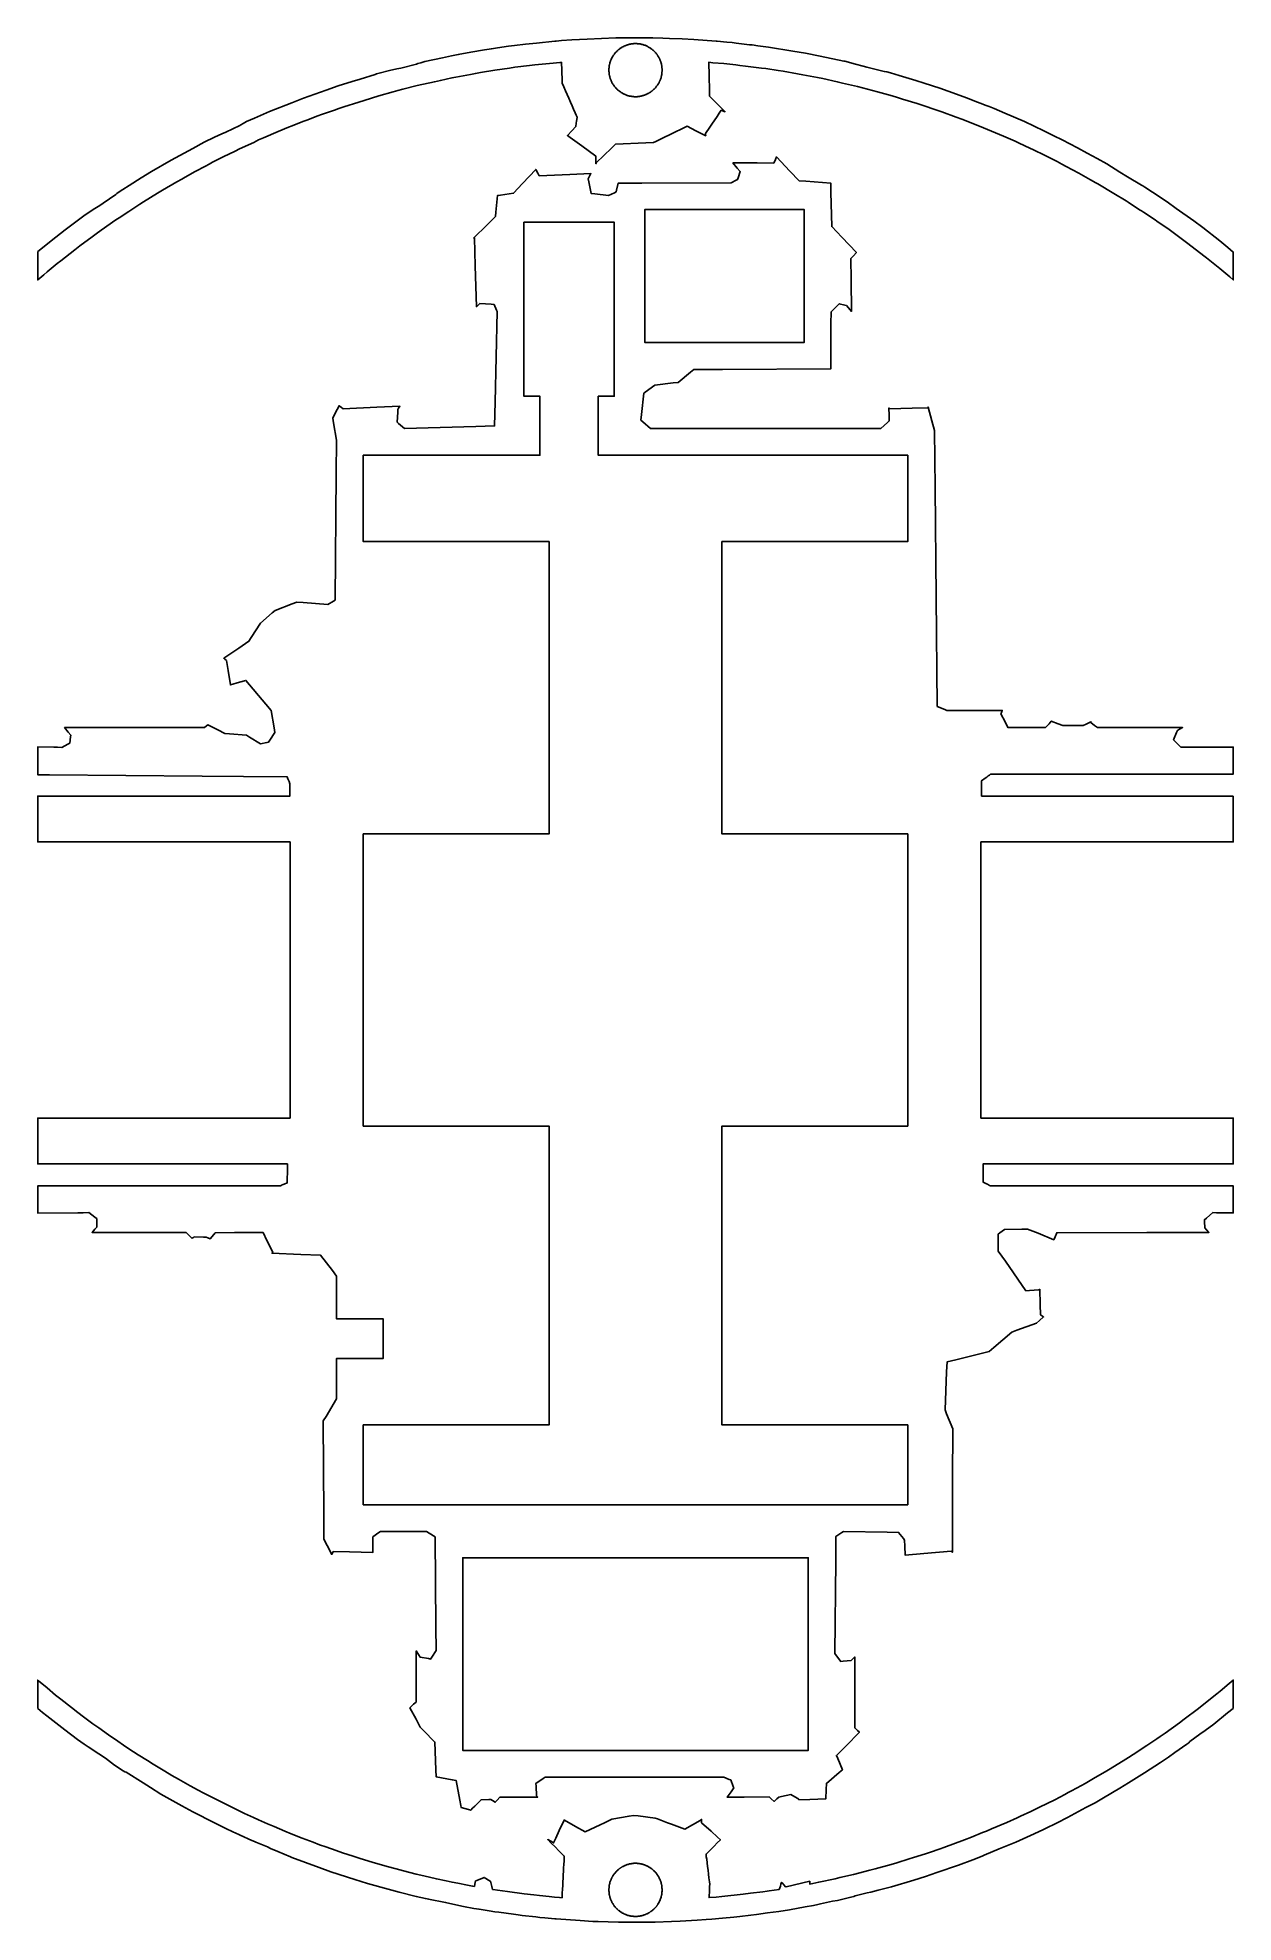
# Model space of a CAD drawing. Header units: millimetres. Extents: x -45 to 45, y -71 to 71.
import ezdxf

# ---------------------------------------------------------------- set-up
doc = ezdxf.new("R2010")
doc.units = ezdxf.units.MM
doc.layers.add('upper', color=7, linetype='Continuous')

msp = doc.modelspace()

# ---------------------------------------------------------------- linework, layer by layer
at = {"layer": 'upper'}
for points in [[(-39.04, 59.2), (-38.86, 59.34), (-38.6, 59.52), (-38.12, 59.82), (-37.21, 60.4), (-36.44, 60.86), (-34.96, 61.73), (-33.33, 62.61), (-32.47, 63.08), (-31.68, 63.45), (-31.13, 63.71), (-30.84, 63.83), (-29.79, 64.34), (-29.7, 64.39), (-29.53, 64.49), (-29.28, 64.62), (-28.68, 64.88), (-27.55, 65.38), (-25.87, 66.04), (-24.99, 66.39), (-23.28, 67), (-22.39, 67.32), (-21.33, 67.64), (-20.72, 67.82), (-19.59, 68.17), (-19.49, 68.21), (-19.3, 68.27), (-18.53, 68.46), (-17.96, 68.59), (-17.67, 68.65), (-16.48, 68.95), (-16.38, 69), (-16.17, 69.06), (-15.87, 69.14), (-14.53, 69.43), (-13.84, 69.58), (-13.34, 69.67), (-12.4, 69.85), (-11.37, 70.02), (-10.84, 70.11), (-10.4, 70.17), (-9.56, 70.3), (-9.12, 70.35), (-8.28, 70.46), (-7.46, 70.54), (-6.07, 70.68), (-5.96, 70.69), (-5.56, 70.72), (-4.79, 70.78), (-3.65, 70.83), (-1.49, 70.93), (-1.09, 70.93), (-0.32, 70.94), (0.48, 70.94), (0.89, 70.94), (1.3, 70.93), (2.07, 70.91), (2.57, 70.89), (3.52, 70.85), (4.39, 70.8), (6.06, 70.68), (6.15, 70.67), (6.88, 70.6), (7.28, 70.57), (7.57, 70.53), (8.57, 70.41), (8.77, 70.4), (9.2, 70.34), (10.01, 70.23), (11.84, 69.93), (12.79, 69.78), (13.9, 69.55), (15.67, 69.18), (15.75, 69.17), (16.55, 68.96), (17.13, 68.8), (17.42, 68.71), (18.62, 68.41), (18.72, 68.4), (18.92, 68.36), (19.19, 68.3), (19.84, 68.1), (21.09, 67.73), (21.72, 67.53), (22.92, 67.14), (23.53, 66.92), (24.71, 66.5), (25.12, 66.34), (25.42, 66.22), (26.27, 65.89), (26.33, 65.87), (26.63, 65.75), (27.01, 65.6), (27.79, 65.26), (29.28, 64.62), (30.74, 63.93), (31.5, 63.56), (32.11, 63.25), (33.28, 62.65), (34, 62.26), (34.38, 62.05), (34.76, 61.84), (35.47, 61.44), (36.46, 60.83), (37.03, 60.47), (38.09, 59.83), (38.19, 59.78), (38.35, 59.68), (38.92, 59.31), (40.01, 58.58), (40.7, 58.09), (42.03, 57.15), (42.7, 56.64), (43.99, 55.66), (44.6, 55.15), (45, 54.8), (45, 52.71), (44.74, 52.94), (43.98, 53.56), (43.86, 53.66), (43.74, 53.76), (42.97, 54.38), (42.78, 54.53), (41.58, 55.45), (41.38, 55.59), (40.16, 56.49), (39.25, 57.12), (39.11, 57.22), (38.24, 57.8), (38.1, 57.9), (37.95, 57.99), (37.08, 58.56), (36.93, 58.65), (36.01, 59.22), (34.81, 59.93), (34.65, 60.02), (34.26, 60.24), (33.37, 60.74), (32.42, 61.25), (32.08, 61.43), (31.74, 61.61), (30.78, 62.1), (29.97, 62.49), (29.69, 62.63), (28.87, 63), (28.58, 63.14), (27.71, 63.52), (27.41, 63.66), (26.2, 64.16), (25.78, 64.33), (24.57, 64.8), (24.15, 64.96), (23.07, 65.35), (22.69, 65.49), (21.59, 65.85), (21.21, 65.98), (20.1, 66.32), (19.71, 66.44), (19.32, 66.56), (18.21, 66.87), (17.09, 67.16), (16.7, 67.27), (15.58, 67.53), (15.19, 67.62), (14.09, 67.86), (13.7, 67.94), (12.59, 68.15), (12.2, 68.22), (11.11, 68.41), (10.73, 68.47), (9.81, 68.61), (9.49, 68.65), (8.29, 68.81), (7.86, 68.86), (7.55, 68.89), (6.66, 68.99), (5.83, 69.06), (5.52, 69.09), (5.53, 69.01), (5.53, 68.73), (5.54, 68.45), (5.54, 68.18), (5.55, 67.91), (5.55, 67.65), (5.56, 67.39), (5.56, 67.13), (5.57, 66.88), (5.57, 66.71), (5.57, 66.54), (5.92, 66.19), (6.2, 65.9), (6.48, 65.63), (6.74, 65.36), (6.55, 65.44), (6.46, 65.48), (6.3, 65.25), (6.15, 65.02), (5.75, 64.43), (5.59, 64.2), (5.27, 63.72), (5.28, 63.64), (5.29, 63.56), (4.54, 63.94), (3.9, 64.27), (2.57, 63.63), (2.18, 63.45), (1.52, 63.13), (1.36, 63.06), (0.77, 63.03), (-1.5, 62.92), (-1.8, 62.63), (-2.95, 61.52), (-2.96, 61.49), (-2.98, 61.45), (-2.98, 61.79), (-2.99, 62.03), (-4.05, 62.79), (-4.93, 63.42), (-5.13, 63.57), (-4.79, 63.93), (-4.5, 64.25), (-4.46, 64.5), (-4.43, 64.66), (-4.42, 64.78), (-4.39, 64.95), (-4.46, 65.11), (-4.54, 65.28), (-4.66, 65.55), (-4.78, 65.82), (-4.9, 66.1), (-5.02, 66.38), (-5.15, 66.66), (-5.27, 66.95), (-5.4, 67.24), (-5.52, 67.52), (-5.53, 67.75), (-5.53, 67.98), (-5.54, 68.2), (-5.55, 68.44), (-5.55, 68.67), (-5.56, 68.91), (-5.56, 69.08), (-5.67, 69.07), (-5.7, 69.07), (-6.19, 69.03), (-7.58, 68.89), (-7.97, 68.84), (-9.09, 68.71), (-9.48, 68.65), (-10.59, 68.49), (-11.67, 68.31), (-12.05, 68.25), (-12.43, 68.18), (-13.52, 67.98), (-13.82, 67.91), (-14.69, 67.73), (-15.14, 67.63), (-16.43, 67.33), (-17.51, 67.06), (-17.88, 66.96), (-18.25, 66.86), (-19.31, 66.56), (-20.43, 66.22), (-20.82, 66.1), (-21.95, 65.74), (-22.34, 65.61), (-22.67, 65.49), (-23.63, 65.16), (-23.92, 65.05), (-24.75, 64.74), (-25.03, 64.63), (-25.84, 64.31), (-26.11, 64.2), (-26.91, 63.87), (-27.99, 63.4), (-28.37, 63.24), (-28.74, 63.06), (-29.81, 62.57), (-30.13, 62.41), (-31.04, 61.97), (-31.83, 61.56), (-32.1, 61.42), (-32.37, 61.28), (-33.14, 60.87), (-33.9, 60.45), (-34.16, 60.3), (-34.53, 60.09), (-35.6, 59.46), (-35.97, 59.24), (-37.03, 58.59), (-37.32, 58.4), (-38.15, 57.86), (-38.86, 57.38), (-39.11, 57.22), (-40.21, 56.44), (-40.6, 56.17), (-40.91, 55.94), (-41.82, 55.26), (-42.2, 54.98), (-43.26, 54.15), (-43.53, 53.93), (-44.29, 53.31), (-44.54, 53.1), (-45, 52.71), (-45, 54.83), (-44.98, 54.85), (-43.64, 55.93), (-42.92, 56.48), (-41.52, 57.52), (-40.82, 58), (-40.33, 58.32), (-40.08, 58.48), (-39.12, 59.13), (-39.04, 59.2)], [(1.15, 66.87), (1.19, 66.89), (1.22, 66.92), (1.26, 66.95), (1.29, 66.97), (1.33, 67.01), (1.36, 67.03), (1.4, 67.07), (1.43, 67.1), (1.47, 67.14), (1.5, 67.17), (1.53, 67.22), (1.56, 67.25), (1.59, 67.29), (1.63, 67.34), (1.65, 67.37), (1.68, 67.42), (1.7, 67.45), (1.73, 67.5), (1.75, 67.53), (1.78, 67.58), (1.79, 67.61), (1.82, 67.67), (1.83, 67.7), (1.85, 67.75), (1.87, 67.79), (1.89, 67.84), (1.9, 67.87), (1.92, 67.93), (1.93, 67.96), (1.94, 68.01), (1.95, 68.05), (1.96, 68.1), (1.97, 68.16), (1.98, 68.2), (1.99, 68.26), (1.99, 68.3), (1.99, 68.37), (2, 68.4), (2, 68.47), (2, 68.5), (2, 68.54), (2, 68.58), (2, 68.62), (1.99, 68.65), (1.99, 68.71), (1.99, 68.74), (1.98, 68.79), (1.97, 68.85), (1.96, 68.88), (1.95, 68.93), (1.95, 68.96), (1.93, 69.02), (1.92, 69.05), (1.91, 69.1), (1.9, 69.13), (1.88, 69.18), (1.86, 69.23), (1.85, 69.26), (1.83, 69.31), (1.82, 69.34), (1.79, 69.39), (1.78, 69.41), (1.75, 69.46), (1.72, 69.51), (1.71, 69.53), (1.68, 69.58), (1.67, 69.6), (1.63, 69.65), (1.62, 69.67), (1.58, 69.72), (1.57, 69.74), (1.53, 69.79), (1.49, 69.83), (1.48, 69.85), (1.43, 69.9), (1.42, 69.91), (1.37, 69.96), (1.36, 69.97), (1.31, 70.01), (1.29, 70.03), (1.24, 70.07), (1.19, 70.1), (1.18, 70.12), (1.14, 70.14), (1.13, 70.15), (1.09, 70.18), (1.05, 70.2), (1.03, 70.21), (0.99, 70.24), (0.95, 70.26), (0.93, 70.27), (0.89, 70.29), (0.88, 70.3), (0.83, 70.32), (0.78, 70.34), (0.77, 70.35), (0.72, 70.37), (0.67, 70.38), (0.66, 70.39), (0.61, 70.41), (0.59, 70.41), (0.54, 70.43), (0.49, 70.44), (0.47, 70.44), (0.42, 70.46), (0.41, 70.46), (0.35, 70.47), (0.29, 70.48), (0.28, 70.48), (0.22, 70.49), (0.21, 70.49), (0.15, 70.49), (0.09, 70.5), (0.08, 70.5), (0.02, 70.5), (0.01, 70.5), (-0.02, 70.5), (-0.06, 70.5), (-0.12, 70.5), (-0.13, 70.5), (-0.18, 70.49), (-0.19, 70.49), (-0.25, 70.48), (-0.31, 70.48), (-0.32, 70.47), (-0.37, 70.46), (-0.38, 70.46), (-0.44, 70.45), (-0.51, 70.43), (-0.52, 70.43), (-0.58, 70.41), (-0.6, 70.41), (-0.66, 70.39), (-0.67, 70.38), (-0.73, 70.36), (-0.79, 70.34), (-0.81, 70.33), (-0.87, 70.3), (-0.89, 70.29), (-0.95, 70.26), (-0.96, 70.25), (-1.03, 70.22), (-1.04, 70.21), (-1.1, 70.17), (-1.11, 70.16), (-1.17, 70.12), (-1.19, 70.11), (-1.25, 70.06), (-1.27, 70.05), (-1.33, 69.99), (-1.34, 69.98), (-1.4, 69.93), (-1.41, 69.91), (-1.47, 69.86), (-1.48, 69.84), (-1.53, 69.79), (-1.58, 69.73), (-1.59, 69.71), (-1.63, 69.65), (-1.65, 69.63), (-1.69, 69.58), (-1.7, 69.55), (-1.73, 69.5), (-1.75, 69.47), (-1.78, 69.41), (-1.79, 69.39), (-1.82, 69.33), (-1.83, 69.3), (-1.86, 69.24), (-1.87, 69.21), (-1.89, 69.15), (-1.9, 69.12), (-1.92, 69.06), (-1.93, 69.03), (-1.94, 68.97), (-1.95, 68.94), (-1.96, 68.9), (-1.97, 68.86), (-1.97, 68.83), (-1.98, 68.78), (-1.98, 68.75), (-1.99, 68.71), (-1.99, 68.66), (-2, 68.63), (-2, 68.59), (-2, 68.55), (-2, 68.51), (-2, 68.47), (-2, 68.43), (-2, 68.39), (-1.99, 68.35), (-1.99, 68.31), (-1.99, 68.27), (-1.98, 68.23), (-1.98, 68.19), (-1.97, 68.15), (-1.96, 68.11), (-1.95, 68.07), (-1.94, 68.03), (-1.93, 67.99), (-1.92, 67.95), (-1.91, 67.91), (-1.9, 67.87), (-1.89, 67.83), (-1.87, 67.79), (-1.86, 67.76), (-1.84, 67.71), (-1.82, 67.68), (-1.81, 67.64), (-1.78, 67.6), (-1.77, 67.56), (-1.75, 67.52), (-1.73, 67.49), (-1.7, 67.45), (-1.68, 67.41), (-1.66, 67.38), (-1.63, 67.34), (-1.61, 67.31), (-1.58, 67.27), (-1.56, 67.24), (-1.53, 67.21), (-1.5, 67.18), (-1.47, 67.14), (-1.44, 67.11), (-1.41, 67.08), (-1.38, 67.05), (-1.35, 67.02), (-1.31, 66.99), (-1.28, 66.97), (-1.25, 66.94), (-1.21, 66.91), (-1.18, 66.88), (-1.14, 66.86), (-1.1, 66.83), (-1.07, 66.81), (-1.03, 66.79), (-0.99, 66.76), (-0.95, 66.74), (-0.91, 66.72), (-0.87, 66.7), (-0.83, 66.68), (-0.79, 66.66), (-0.75, 66.65), (-0.71, 66.63), (-0.67, 66.62), (-0.63, 66.6), (-0.59, 66.59), (-0.54, 66.57), (-0.5, 66.56), (-0.46, 66.55), (-0.41, 66.54), (-0.37, 66.53), (-0.32, 66.53), (-0.28, 66.52), (-0.23, 66.51), (-0.19, 66.51), (-0.15, 66.51), (-0.1, 66.5), (-0.06, 66.5), (-0.01, 66.5), (0.03, 66.5), (0.08, 66.5), (0.12, 66.5), (0.17, 66.51), (0.21, 66.51), (0.25, 66.52), (0.3, 66.52), (0.34, 66.53), (0.39, 66.54), (0.43, 66.55), (0.48, 66.56), (0.51, 66.57), (0.56, 66.58), (0.6, 66.59), (0.64, 66.61), (0.68, 66.62), (0.73, 66.64), (0.77, 66.66), (0.81, 66.67), (0.85, 66.69), (0.89, 66.71), (0.93, 66.73), (0.97, 66.75), (1.01, 66.77), (1.04, 66.79), (1.08, 66.82), (1.12, 66.84), (1.15, 66.87)], [(45, 13.85), (45, 10.39), (31.71, 10.39), (26, 10.39), (26, 9.73), (26, 9.72), (26, 9.71), (26, 9.7), (26, 8.98), (26, 8.96), (26, 8.94), (26, 8.92), (26, 8.9), (26, 8.29), (26, 8.27), (26, 8.24), (26, 8.22), (26, 7.7), (26, 7.67), (26, 7.64), (26, 7.61), (26, 7.15), (26, 7.12), (26, 7.09), (26, 6.67), (26, 6.64), (26, 6.61), (26, 6.57), (26, 6.54), (26, 6.51), (26, 6.48), (26, 6.46), (26, 6.43), (26, 6.41), (26, 6.38), (26, 6.36), (26, 6.34), (26, 6.32), (26, 6.31), (26, 2.94), (26, -6.07), (26, -6.09), (26, -6.11), (26, -6.13), (26, -6.15), (26, -6.17), (26, -6.19), (26, -6.21), (26, -6.24), (26, -6.26), (26, -6.29), (26, -6.32), (26, -6.35), (26, -6.38), (26, -6.41), (26, -6.89), (26, -6.92), (26, -6.94), (26, -6.97), (26, -7.5), (26, -7.52), (26, -7.55), (26, -8.13), (26, -8.15), (26, -8.17), (26, -8.19), (26, -8.86), (26, -8.87), (26, -8.89), (26, -9.66), (26, -9.67), (26, -9.67), (26, -9.68), (26, -10.39), (31.07, -10.39), (45, -10.39), (45, -13.85), (35.5, -13.85), (26.16, -13.85), (26.16, -13.89), (26.16, -14.6), (26.16, -14.97), (26.16, -15.22), (26.41, -15.34), (26.5, -15.38), (26.58, -15.42), (26.66, -15.46), (26.73, -15.49), (29.73, -15.49), (32.73, -15.49), (44.41, -15.5), (45, -15.5), (45, -17.54), (44.02, -17.52), (43.74, -17.52), (43.46, -17.51), (42.98, -17.92), (42.82, -18.05), (42.83, -18.18), (42.85, -18.66), (42.98, -18.8), (43.16, -19), (38.5, -19.01), (31.71, -19.03), (31.58, -19.34), (31.49, -19.55), (30.32, -19.07), (29.52, -18.75), (29.07, -18.75), (27.77, -18.78), (27.43, -19.04), (27.31, -19.13), (27.29, -20.07), (27.29, -20.41), (27.84, -21.18), (29.39, -23.39), (29.65, -23.37), (30.37, -23.32), (30.4, -23.3), (30.43, -23.28), (30.46, -24.42), (30.49, -25.21), (30.63, -25.3), (30.72, -25.36), (30.41, -25.64), (30.19, -25.84), (28.71, -26.37), (28.32, -26.51), (26.98, -27.67), (26.62, -27.98), (24.11, -28.59), (23.45, -28.75), (23.42, -29.51), (23.3, -32.37), (23.42, -32.67), (23.89, -33.8), (23.87, -37.57), (23.85, -43.08), (23.79, -43.03), (23.75, -43), (21.7, -43.17), (20.29, -43.29), (20.27, -42.63), (20.26, -42.17), (20.17, -42.05), (19.81, -41.59), (18.94, -41.57), (15.65, -41.51), (15.54, -41.59), (15.09, -41.89), (15.07, -43.73), (15.01, -50.71), (15.36, -51.18), (15.45, -51.3), (15.62, -51.29), (16.23, -51.23), (16.34, -51.12), (16.5, -50.96), (16.5, -53.13), (16.5, -56.31), (16.72, -56.5), (16.86, -56.63), (15.83, -57.67), (15.12, -58.38), (15.22, -58.6), (15.58, -59.46), (15.33, -59.67), (14.37, -60.48), (14.35, -60.95), (14.32, -61.65), (13.12, -61.69), (12.3, -61.71), (12.3, -61.69), (12.29, -61.67), (12.17, -61.6), (11.69, -61.33), (10.98, -61.48), (10.8, -61.52), (10.65, -61.65), (10.43, -61.84), (10.2, -61.64), (10.05, -61.5), (8.18, -61.51), (6.9, -61.52), (7.2, -61.11), (7.4, -60.83), (7.35, -60.71), (7.17, -60.22), (7.06, -60.18), (6.65, -60.01), (3.85, -60.01), (-6.8, -60.01), (-6.94, -60.11), (-7.49, -60.49), (-7.48, -60.68), (-7.44, -61.43), (-7.41, -61.46), (-7.36, -61.51), (-9.06, -61.52), (-10.22, -61.53), (-10.42, -61.75), (-10.56, -61.9), (-10.76, -61.77), (-10.9, -61.69), (-11.05, -61.69), (-11.63, -61.72), (-12.1, -62.19), (-12.26, -62.35), (-12.4, -62.5), (-12.58, -62.45), (-13.13, -62.29), (-13.15, -62.16), (-13.23, -61.74), (-13.49, -60.27), (-13.8, -60.21), (-15, -60), (-15.02, -59.45), (-15.1, -57.37), (-15.97, -56.49), (-16.2, -56.25), (-16.52, -55.66), (-16.98, -54.79), (-16.7, -54.53), (-16.5, -54.36), (-16.5, -52.08), (-16.5, -50.51), (-16.33, -50.79), (-16.21, -50.97), (-15.59, -51.09), (-15.43, -51.12), (-15.34, -50.99), (-15.01, -50.47), (-15.02, -48.69), (-15.07, -41.93), (-15.21, -41.84), (-15.73, -41.51), (-16.46, -41.51), (-19.2, -41.52), (-19.32, -41.6), (-19.76, -41.93), (-19.77, -42.4), (-19.77, -43.1), (-21.54, -43.05), (-22.75, -43.03), (-22.82, -43.15), (-22.87, -43.24), (-23.21, -42.57), (-23.45, -42.1), (-23.46, -40.25), (-23.5, -33.2), (-23.29, -32.85), (-22.51, -31.52), (-22.51, -29.39), (-22.51, -28.5), (-20.85, -28.5), (-20.24, -28.5), (-19, -28.5), (-19, -26.02), (-19, -25.5), (-20.24, -25.5), (-20.85, -25.5), (-22.51, -25.5), (-22.51, -24.55), (-22.51, -22.29), (-22.82, -21.88), (-23.71, -20.72), (-25.2, -20.66), (-27.37, -20.57), (-27.32, -20.52), (-27.29, -20.48), (-27.74, -19.6), (-28.04, -19), (-30.18, -19.02), (-31.64, -19.03), (-31.87, -19.3), (-32.02, -19.49), (-32.2, -19.41), (-32.32, -19.37), (-32.51, -19.36), (-33.21, -19.34), (-33.28, -19.38), (-33.39, -19.44), (-33.65, -19.18), (-33.83, -19), (-38.03, -19), (-40.9, -19), (-40.7, -18.77), (-40.56, -18.6), (-40.55, -18.47), (-40.55, -17.96), (-40.67, -17.87), (-40.7, -17.85), (-41.15, -17.51), (-41.57, -17.52), (-41.99, -17.52), (-45, -17.55), (-45, -15.5), (-44.41, -15.5), (-32.73, -15.49), (-26.73, -15.49), (-26.67, -15.46), (-26.6, -15.43), (-26.52, -15.4), (-26.45, -15.37), (-26.21, -15.28), (-26.21, -14.96), (-26.2, -14.46), (-26.2, -13.84), (-45, -13.84), (-45, -10.39), (-31.07, -10.39), (-26, -10.39), (-26, -9.71), (-26, -9.7), (-26, -9.69), (-26, -9.68), (-26, -9.66), (-26, -8.94), (-26, -8.92), (-26, -8.91), (-26, -8.89), (-26, -8.29), (-26, -8.26), (-26, -8.24), (-26, -8.21), (-26, -7.69), (-26, -7.66), (-26, -7.64), (-26, -7.61), (-26, -7.15), (-26, -7.12), (-26, -7.09), (-26, -6.67), (-26, -6.64), (-26, -6.61), (-26, -6.57), (-26, -6.54), (-26, -6.51), (-26, -6.48), (-26, -6.46), (-26, -6.43), (-26, -6.41), (-26, -6.38), (-26, -6.36), (-26, -6.34), (-26, -6.32), (-26, -6.31), (-26, -2.94), (-26, 6.07), (-26, 6.09), (-26, 6.11), (-26, 6.13), (-26, 6.15), (-26, 6.17), (-26, 6.19), (-26, 6.21), (-26, 6.24), (-26, 6.26), (-26, 6.29), (-26, 6.32), (-26, 6.35), (-26, 6.38), (-26, 6.41), (-26, 6.89), (-26, 6.92), (-26, 6.95), (-26, 6.97), (-26, 7.5), (-26, 7.53), (-26, 7.55), (-26, 8.14), (-26, 8.16), (-26, 8.18), (-26, 8.2), (-26, 8.87), (-26, 8.89), (-26, 8.9), (-26, 9.68), (-26, 9.69), (-26, 9.7), (-26, 9.7), (-26, 10.39), (-31.71, 10.39), (-45, 10.39), (-45, 13.85), (-26.02, 13.84), (-26.01, 14.37), (-26.01, 14.77), (-26.08, 14.94), (-26.12, 15.05), (-26.16, 15.14), (-26.2, 15.22), (-26.22, 15.29), (-29.5, 15.32), (-32.62, 15.35), (-44.12, 15.45), (-45, 15.45), (-45, 17.55), (-43.79, 17.52), (-43.5, 17.52), (-43.18, 17.51), (-42.73, 17.75), (-42.68, 17.78), (-42.64, 17.81), (-42.61, 17.82), (-42.58, 17.83), (-42.53, 18.31), (-42.51, 18.43), (-42.7, 18.66), (-42.97, 19), (-36.73, 19), (-32.45, 19), (-32.3, 19.13), (-32.19, 19.21), (-31.43, 18.83), (-30.91, 18.57), (-30.57, 18.54), (-29.27, 18.43), (-29.05, 18.29), (-28.22, 17.78), (-27.75, 17.88), (-27.62, 17.91), (-27.52, 18.06), (-27.14, 18.64), (-27.2, 18.99), (-27.43, 20.3), (-27.82, 20.77), (-29.33, 22.56), (-29.8, 22.42), (-30.49, 22.22), (-30.66, 23.3), (-30.78, 24.05), (-30.91, 24.15), (-31, 24.22), (-29.87, 24.98), (-29.1, 25.5), (-28.92, 25.79), (-28.23, 26.86), (-27.36, 27.63), (-27.13, 27.83), (-25.84, 28.32), (-25.5, 28.45), (-25.02, 28.41), (-23.16, 28.28), (-22.73, 28.53), (-22.62, 28.6), (-22.53, 38.12), (-22.51, 40.63), (-22.73, 41.95), (-22.79, 42.3), (-22.6, 42.68), (-22.31, 43.23), (-22.13, 43.1), (-22, 43), (-19.47, 43.12), (-17.73, 43.19), (-17.83, 43.05), (-17.89, 42.95), (-17.9, 42.75), (-17.94, 41.99), (-17.83, 41.9), (-17.4, 41.52), (-12.02, 41.68), (-10.61, 41.72), (-10.57, 43.51), (-10.41, 50.32), (-10.46, 50.43), (-10.65, 50.86), (-10.87, 50.88), (-11.72, 50.92), (-11.82, 50.82), (-11.97, 50.68), (-12.06, 53.76), (-12.12, 55.87), (-12.15, 55.87), (-12.17, 55.87), (-11.2, 56.82), (-10.54, 57.47), (-10.51, 57.8), (-10.4, 59.05), (-10.15, 59.09), (-9.18, 59.23), (-8.5, 59.96), (-7.51, 61.02), (-7.36, 60.74), (-7.25, 60.55), (-4.94, 60.64), (-3.36, 60.71), (-3.49, 60.47), (-3.57, 60.31), (-3.52, 60.08), (-3.33, 59.21), (-3.05, 59.18), (-2.02, 59.06), (-1.58, 59.27), (-1.46, 59.33), (-1.43, 59.47), (-1.3, 60), (0.47, 60), (7.21, 60.01), (7.59, 60.21), (7.69, 60.26), (7.74, 60.39), (7.89, 60.86), (7.66, 61.12), (7.33, 61.51), (9.16, 61.51), (10.41, 61.5), (10.53, 61.78), (10.61, 61.97), (11.63, 60.9), (12.33, 60.17), (12.83, 60.13), (14.7, 60), (14.71, 59.32), (14.77, 56.72), (15.53, 55.93), (16.63, 54.78), (16.38, 54.5), (16.2, 54.31), (16.23, 52.7), (16.27, 50.34), (16.04, 50.6), (15.88, 50.77), (15.77, 50.8), (15.34, 50.91), (15.21, 50.79), (14.72, 50.3), (14.71, 49.4), (14.7, 46), (6.55, 45.97), (4.4, 45.96), (4.15, 45.76), (3.2, 44.99), (2.84, 44.95), (1.46, 44.79), (1.29, 44.66), (0.63, 44.17), (0.46, 42.57), (0.41, 42.15), (0.56, 42.02), (1.12, 41.51), (4.73, 41.51), (18.46, 41.51), (18.96, 41.97), (19.1, 42.09), (19.09, 42.49), (19.08, 43.07), (19.1, 43.03), (19.11, 43), (20.82, 43.04), (22, 43.07), (22.01, 43.11), (22.02, 43.13), (22.31, 42.1), (22.51, 41.38), (22.55, 37.05), (22.71, 20.6), (23.28, 20.36), (23.43, 20.3), (25.13, 20.3), (27.61, 20.29), (27.54, 20.14), (27.49, 20.04), (27.82, 19.43), (28.04, 19), (29.72, 19.01), (30.87, 19.01), (31.13, 19.29), (31.3, 19.49), (31.81, 19.28), (32.16, 19.15), (32.48, 19.15), (33.69, 19.15), (33.93, 19.27), (34.28, 19.44), (34.27, 19.4), (34.27, 19.38), (34.56, 19.16), (34.77, 19), (38.57, 19), (41.18, 19), (40.95, 18.88), (40.8, 18.79), (40.73, 18.64), (40.5, 18.08), (40.64, 17.94), (41.06, 17.52), (41.48, 17.52), (41.9, 17.52), (45, 17.53), (45, 15.5), (44.41, 15.5), (32.73, 15.49), (26.73, 15.49), (26.65, 15.43), (26.55, 15.36), (26.44, 15.28), (26.32, 15.2), (26.05, 15), (26.05, 14.62), (26.05, 14), (26.05, 13.84), (42.55, 13.85), (45, 13.85)], [(-3.02, 57.05), (-8.4, 57.05), (-8.4, 46.68), (-8.4, 43.95), (-8.13, 43.95), (-7.2, 43.95), (-7.2, 40.5), (-7.2, 39.5), (-17.52, 39.5), (-20.5, 39.5), (-20.5, 34.12), (-20.5, 33), (-10.57, 33), (-8.16, 33), (-6.5, 33), (-6.5, 28.42), (-6.5, 11), (-8.16, 11), (-10.57, 11), (-20.5, 11), (-20.5, 8.86), (-20.5, 8.78), (-20.5, 8.7), (-20.5, 8.62), (-20.5, 8.54), (-20.5, 8.47), (-20.5, 8.4), (-20.5, 8.34), (-20.5, 8.28), (-20.5, 8.23), (-20.5, 8.18), (-20.5, 8.14), (-20.5, 2.37), (-20.5, 2.15), (-20.5, 1.94), (-20.5, -7.94), (-20.5, -7.98), (-20.5, -8.02), (-20.5, -8.07), (-20.5, -8.13), (-20.5, -8.2), (-20.5, -8.27), (-20.5, -8.35), (-20.5, -8.44), (-20.5, -8.53), (-20.5, -8.62), (-20.5, -8.72), (-20.5, -8.82), (-20.5, -8.93), (-20.5, -9.03), (-20.5, -9.14), (-20.5, -11), (-10.57, -11), (-8.16, -11), (-6.5, -11), (-6.5, -15.69), (-6.5, -33.5), (-8.16, -33.5), (-10.57, -33.5), (-20.5, -33.5), (-20.5, -34.53), (-20.5, -39.5), (-5.26, -39.5), (0.03, -39.5), (5.26, -39.5), (20.5, -39.5), (20.5, -34.53), (20.5, -33.5), (10.57, -33.5), (8.16, -33.5), (6.5, -33.5), (6.5, -15.69), (6.5, -11), (8.16, -11), (10.57, -11), (20.5, -11), (20.5, -8.86), (20.5, -8.78), (20.5, -8.7), (20.5, -8.62), (20.5, -8.54), (20.5, -8.47), (20.5, -8.4), (20.5, -8.34), (20.5, -8.28), (20.5, -8.23), (20.5, -8.18), (20.5, -8.14), (20.5, -2.37), (20.5, -2.15), (20.5, -1.94), (20.5, 7.94), (20.5, 7.98), (20.5, 8.02), (20.5, 8.07), (20.5, 8.13), (20.5, 8.2), (20.5, 8.27), (20.5, 8.35), (20.5, 8.44), (20.5, 8.53), (20.5, 8.62), (20.5, 8.72), (20.5, 8.82), (20.5, 8.93), (20.5, 9.03), (20.5, 9.14), (20.5, 11), (10.57, 11), (8.16, 11), (6.5, 11), (6.5, 28.42), (6.5, 33), (8.16, 33), (10.57, 33), (20.5, 33), (20.5, 34.12), (20.5, 39.5), (15.27, 39.5), (-2.8, 39.5), (-2.8, 40.5), (-2.8, 43.95), (-1.87, 43.95), (-1.6, 43.95), (-1.6, 46.68), (-1.6, 57.05), (-3.02, 57.05)], [(8.59, 48), (12.7, 48), (12.7, 48.51), (12.7, 55.09), (12.7, 57.49), (12.7, 58), (8.59, 58), (0.7, 58), (0.7, 57.49), (0.7, 55.09), (0.7, 48.51), (0.7, 48), (8.59, 48)], [(13, -54.98), (13, -43.5), (4.29, -43.5), (0.94, -43.5), (-4.29, -43.5), (-13, -43.5), (-13, -54.98), (-13, -58), (7.58, -58), (13, -58), (13, -54.98)], [(44.57, -55.18), (43.53, -56.02), (42.88, -56.5), (42.49, -56.78), (41.74, -57.34), (41.66, -57.42), (41.49, -57.54), (40.6, -58.17), (40.13, -58.5), (39.51, -58.91), (38.32, -59.7), (37.11, -60.45), (36.47, -60.85), (35.24, -61.56), (34.59, -61.94), (33.91, -62.29), (32.51, -63.05), (32.43, -63.1), (31.84, -63.39), (30.72, -63.95), (30, -64.28), (28.62, -64.91), (27.88, -65.22), (27.38, -65.41), (26.25, -65.88), (26.14, -65.94), (25.97, -66.02), (25.4, -66.23), (24.31, -66.65), (22.69, -67.2), (21.84, -67.5), (20.95, -67.76), (19.26, -68.28), (18.27, -68.53), (17.71, -68.67), (17.45, -68.72), (16.54, -68.95), (16.44, -68.99), (16.22, -69.06), (15.2, -69.29), (14.83, -69.35), (13.93, -69.54), (13.73, -69.59), (13.4, -69.67), (12.77, -69.78), (11.59, -69.99), (10.78, -70.12), (10.36, -70.18), (9.93, -70.24), (9.11, -70.36), (8.68, -70.41), (7.86, -70.51), (7.41, -70.55), (6.54, -70.64), (5.74, -70.71), (5.31, -70.74), (4.64, -70.78), (3.36, -70.86), (2.71, -70.88), (1.47, -70.93), (1.08, -70.93), (0.32, -70.94), (-0.09, -70.94), (-0.88, -70.94), (-1.28, -70.93), (-2.06, -70.91), (-2.82, -70.88), (-3.21, -70.87), (-4.16, -70.81), (-5.96, -70.69), (-6.07, -70.68), (-6.82, -70.61), (-7.21, -70.57), (-7.5, -70.54), (-8.53, -70.42), (-8.84, -70.39), (-9.19, -70.34), (-10.28, -70.19), (-10.6, -70.15), (-11.01, -70.08), (-11.78, -69.96), (-12.18, -69.89), (-12.95, -69.75), (-13.75, -69.58), (-14.3, -69.45), (-15.57, -69.19), (-15.67, -69.18), (-15.82, -69.16), (-16.5, -68.99), (-17.79, -68.67), (-18.61, -68.45), (-20.18, -68.01), (-21.13, -67.71), (-22.94, -67.13), (-23.81, -66.81), (-25.87, -66.05), (-25.97, -66.02), (-26.92, -65.62), (-27.47, -65.38), (-27.71, -65.26), (-28.57, -64.9), (-28.67, -64.87), (-28.88, -64.79), (-29.76, -64.38), (-29.86, -64.34), (-30.3, -64.14), (-30.85, -63.88), (-31.7, -63.45), (-33.32, -62.63), (-34.14, -62.17), (-35.73, -61.29), (-36.51, -60.8), (-37.06, -60.44), (-38.35, -59.65), (-38.44, -59.61), (-38.57, -59.54), (-39.21, -59.1), (-39.67, -58.77), (-39.9, -58.59), (-40.89, -57.92), (-41, -57.86), (-41.21, -57.73), (-41.49, -57.54), (-42, -57.17), (-42.96, -56.46), (-43.42, -56.09), (-44.32, -55.4), (-44.63, -55.14), (-45, -54.84), (-45, -52.71), (-44.93, -52.76), (-44.29, -53.3), (-43.65, -53.83), (-43.27, -54.14), (-42.45, -54.78), (-41.97, -55.15), (-41.55, -55.47), (-40.84, -56), (-40.41, -56.3), (-39.68, -56.82), (-38.97, -57.31), (-38.55, -57.6), (-38.13, -57.87), (-37.44, -58.33), (-36.73, -58.77), (-36.31, -59.03), (-35.42, -59.56), (-34.9, -59.88), (-34.39, -60.17), (-33.52, -60.66), (-32.91, -60.99), (-32.55, -61.19), (-31.94, -61.5), (-30.9, -62.03), (-30.23, -62.36), (-29.83, -62.56), (-29.43, -62.74), (-28.76, -63.06), (-28.37, -63.23), (-27.69, -63.53), (-27.21, -63.74), (-26.39, -64.08), (-25.91, -64.28), (-25.08, -64.61), (-24.27, -64.92), (-23.79, -65.1), (-23.32, -65.26), (-22.53, -65.54), (-22.06, -65.7), (-21.26, -65.96), (-20.73, -66.13), (-19.83, -66.41), (-18.69, -66.73), (-18.02, -66.92), (-17.46, -67.07), (-16.51, -67.31), (-15.94, -67.44), (-14.98, -67.67), (-14.25, -67.82), (-13.81, -67.92), (-13.38, -68), (-12.65, -68.14), (-12.26, -68.21), (-12.12, -68.24), (-12.09, -68.06), (-12.04, -67.82), (-12.02, -67.81), (-11.7, -67.69), (-11.38, -67.56), (-10.94, -67.84), (-10.91, -67.85), (-10.87, -68.04), (-10.82, -68.24), (-10.76, -68.47), (-10.71, -68.48), (-10.38, -68.52), (-9.64, -68.62), (-8.39, -68.8), (-7.66, -68.88), (-7.23, -68.93), (-6.51, -69), (-6.09, -69.04), (-5.71, -69.07), (-5.53, -69.09), (-5.53, -69.03), (-5.51, -68.74), (-5.5, -68.45), (-5.48, -68.17), (-5.47, -67.89), (-5.45, -67.62), (-5.44, -67.36), (-5.42, -67.1), (-5.41, -66.84), (-5.4, -66.58), (-5.38, -66.32), (-5.37, -66.14), (-5.36, -65.95), (-5.76, -65.56), (-6.05, -65.27), (-6.34, -64.98), (-6.61, -64.71), (-6.32, -64.87), (-6.17, -64.96), (-6.09, -64.8), (-6.05, -64.7), (-6, -64.61), (-5.74, -64.03), (-5.38, -63.25), (-5.35, -63.26), (-4.52, -63.73), (-3.79, -64.14), (-2.66, -63.6), (-2.34, -63.45), (-1.88, -63.23), (-1.78, -63.18), (-0.48, -62.95), (-0.14, -62.89), (0.2, -62.93), (1.48, -63.09), (1.66, -63.16), (2.41, -63.44), (2.71, -63.56), (3.72, -63.94), (4.3, -63.6), (4.86, -63.27), (4.97, -63.2), (4.97, -63.26), (4.98, -63.36), (4.98, -63.44), (5.69, -64.08), (6.17, -64.52), (6.39, -64.72), (6.15, -64.96), (5.91, -65.21), (5.66, -65.46), (5.31, -65.81), (5.33, -66), (5.36, -66.19), (5.39, -66.47), (5.43, -66.74), (5.46, -67.02), (5.5, -67.31), (5.53, -67.6), (5.57, -67.89), (5.59, -68.07), (5.58, -68.24), (5.57, -68.42), (5.56, -68.67), (5.55, -68.92), (5.54, -69.08), (6.07, -69.04), (6.49, -69), (8.1, -68.82), (8.65, -68.76), (9.58, -68.64), (9.9, -68.6), (10.07, -68.57), (10.81, -68.46), (10.81, -68.46), (10.81, -68.46), (10.91, -68.21), (10.95, -68.07), (11, -67.94), (11.08, -68.03), (11.16, -68.12), (11.29, -68.26), (11.3, -68.27), (11.35, -68.26), (13.12, -67.85), (13.12, -67.96), (13.12, -68.06), (13.79, -67.91), (15.03, -67.66), (15.39, -67.57), (16.42, -67.33), (17.63, -67.02), (18.04, -66.92), (19.25, -66.58), (19.66, -66.46), (20.61, -66.17), (20.93, -66.07), (21.82, -65.78), (22.13, -65.68), (22.93, -65.4), (23.2, -65.31), (24.76, -64.72), (25.29, -64.53), (26.13, -64.19), (26.41, -64.08), (26.8, -63.91), (27.96, -63.42), (28.73, -63.07), (28.99, -62.95), (29.75, -62.59), (30.01, -62.47), (30.4, -62.28), (31.56, -61.71), (32.31, -61.31), (32.57, -61.18), (32.83, -61.04), (33.58, -60.63), (33.84, -60.48), (34.61, -60.05), (35.35, -59.61), (35.6, -59.46), (36.72, -58.78), (37.1, -58.54), (37.45, -58.31), (38.5, -57.63), (39.24, -57.13), (39.49, -56.96), (39.86, -56.69), (40.94, -55.92), (41.3, -55.65), (42.37, -54.85), (43.42, -54.02), (43.77, -53.74), (44, -53.54), (44.69, -52.97), (45, -52.71), (45, -54.84), (44.57, -55.18)], [(-1.13, -66.85), (-1.17, -66.88), (-1.21, -66.9), (-1.25, -66.94), (-1.29, -66.97), (-1.32, -66.99), (-1.36, -67.03), (-1.38, -67.06), (-1.42, -67.09), (-1.45, -67.12), (-1.48, -67.16), (-1.51, -67.19), (-1.54, -67.23), (-1.57, -67.26), (-1.6, -67.3), (-1.62, -67.33), (-1.65, -67.37), (-1.68, -67.41), (-1.7, -67.44), (-1.72, -67.49), (-1.74, -67.52), (-1.77, -67.56), (-1.78, -67.6), (-1.81, -67.64), (-1.82, -67.68), (-1.84, -67.72), (-1.86, -67.77), (-1.87, -67.8), (-1.89, -67.85), (-1.9, -67.88), (-1.92, -67.93), (-1.93, -67.97), (-1.94, -68.01), (-1.95, -68.06), (-1.96, -68.1), (-1.97, -68.14), (-1.97, -68.18), (-1.98, -68.23), (-1.99, -68.26), (-1.99, -68.31), (-1.99, -68.36), (-2, -68.39), (-2, -68.44), (-2, -68.47), (-2, -68.52), (-2, -68.56), (-2, -68.6), (-1.99, -68.65), (-1.99, -68.68), (-1.99, -68.73), (-1.98, -68.76), (-1.98, -68.81), (-1.97, -68.84), (-1.96, -68.89), (-1.95, -68.94), (-1.94, -68.97), (-1.93, -69.01), (-1.92, -69.04), (-1.91, -69.09), (-1.9, -69.14), (-1.89, -69.16), (-1.87, -69.21), (-1.86, -69.24), (-1.84, -69.28), (-1.82, -69.33), (-1.81, -69.35), (-1.79, -69.4), (-1.78, -69.42), (-1.75, -69.47), (-1.73, -69.51), (-1.71, -69.53), (-1.69, -69.57), (-1.67, -69.6), (-1.64, -69.64), (-1.63, -69.66), (-1.6, -69.7), (-1.57, -69.74), (-1.55, -69.76), (-1.52, -69.8), (-1.5, -69.82), (-1.47, -69.86), (-1.43, -69.9), (-1.41, -69.91), (-1.37, -69.95), (-1.36, -69.97), (-1.32, -70), (-1.27, -70.04), (-1.26, -70.05), (-1.21, -70.09), (-1.2, -70.1), (-1.15, -70.14), (-1.13, -70.15), (-1.08, -70.18), (-1.03, -70.21), (-1.02, -70.22), (-0.97, -70.25), (-0.95, -70.26), (-0.91, -70.28), (-0.87, -70.3), (-0.86, -70.31), (-0.82, -70.32), (-0.78, -70.34), (-0.77, -70.35), (-0.72, -70.36), (-0.68, -70.38), (-0.67, -70.39), (-0.62, -70.4), (-0.57, -70.42), (-0.56, -70.42), (-0.52, -70.43), (-0.5, -70.44), (-0.46, -70.45), (-0.41, -70.46), (-0.39, -70.46), (-0.35, -70.47), (-0.29, -70.48), (-0.28, -70.48), (-0.23, -70.49), (-0.18, -70.49), (-0.17, -70.49), (-0.12, -70.5), (-0.11, -70.5), (-0.05, -70.5), (0, -70.5), (0.01, -70.5), (0.06, -70.5), (0.12, -70.5), (0.13, -70.5), (0.19, -70.49), (0.2, -70.49), (0.26, -70.48), (0.31, -70.48), (0.32, -70.47), (0.38, -70.46), (0.39, -70.46), (0.44, -70.45), (0.5, -70.44), (0.51, -70.43), (0.58, -70.42), (0.59, -70.41), (0.65, -70.39), (0.66, -70.39), (0.72, -70.37), (0.78, -70.34), (0.79, -70.34), (0.85, -70.31), (0.87, -70.3), (0.93, -70.27), (0.95, -70.26), (1.01, -70.23), (1.02, -70.22), (1.08, -70.18), (1.14, -70.14), (1.16, -70.13), (1.22, -70.08), (1.24, -70.07), (1.3, -70.02), (1.31, -70.01), (1.37, -69.96), (1.39, -69.94), (1.44, -69.89), (1.45, -69.87), (1.5, -69.82), (1.52, -69.8), (1.57, -69.74), (1.58, -69.73), (1.62, -69.67), (1.64, -69.65), (1.68, -69.59), (1.69, -69.57), (1.73, -69.51), (1.74, -69.49), (1.77, -69.43), (1.78, -69.4), (1.81, -69.34), (1.82, -69.32), (1.85, -69.26), (1.86, -69.23), (1.89, -69.17), (1.89, -69.14), (1.92, -69.08), (1.92, -69.05), (1.94, -68.98), (1.95, -68.95), (1.96, -68.89), (1.97, -68.86), (1.98, -68.79), (1.98, -68.76), (1.99, -68.7), (1.99, -68.66), (2, -68.6), (2, -68.57), (2, -68.5), (2, -68.47), (2, -68.44), (2, -68.41), (1.99, -68.36), (1.99, -68.33), (1.99, -68.28), (1.98, -68.24), (1.98, -68.2), (1.97, -68.15), (1.96, -68.11), (1.95, -68.07), (1.94, -68.03), (1.93, -67.98), (1.92, -67.95), (1.91, -67.9), (1.9, -67.87), (1.88, -67.82), (1.86, -67.77), (1.85, -67.74), (1.83, -67.69), (1.81, -67.66), (1.79, -67.61), (1.78, -67.58), (1.75, -67.54), (1.73, -67.5), (1.71, -67.46), (1.68, -67.42), (1.66, -67.38), (1.63, -67.34), (1.61, -67.31), (1.58, -67.27), (1.55, -67.24), (1.52, -67.2), (1.5, -67.17), (1.46, -67.13), (1.43, -67.11), (1.4, -67.07), (1.36, -67.03), (1.33, -67.01), (1.29, -66.97), (1.26, -66.95), (1.22, -66.92), (1.19, -66.89), (1.15, -66.86), (1.11, -66.84), (1.07, -66.81), (1.04, -66.79), (0.99, -66.76), (0.96, -66.74), (0.91, -66.72), (0.86, -66.7), (0.83, -66.68), (0.78, -66.66), (0.74, -66.64), (0.69, -66.62), (0.65, -66.61), (0.61, -66.59), (0.57, -66.58), (0.52, -66.57), (0.48, -66.56), (0.43, -66.55), (0.39, -66.54), (0.33, -66.53), (0.29, -66.52), (0.24, -66.51), (0.2, -66.51), (0.15, -66.51), (0.1, -66.5), (0.06, -66.5), (0, -66.5), (-0.04, -66.5), (-0.09, -66.5), (-0.13, -66.5), (-0.18, -66.51), (-0.22, -66.51), (-0.27, -66.52), (-0.32, -66.53), (-0.37, -66.53), (-0.41, -66.54), (-0.46, -66.55), (-0.5, -66.56), (-0.55, -66.58), (-0.59, -66.59), (-0.64, -66.6), (-0.69, -66.62), (-0.72, -66.64), (-0.77, -66.66), (-0.81, -66.67), (-0.86, -66.69), (-0.89, -66.71), (-0.94, -66.73), (-0.98, -66.75), (-1.02, -66.78), (-1.05, -66.8), (-1.1, -66.83), (-1.13, -66.85)]]:
    msp.add_lwpolyline(points, close=True, dxfattribs=at)

doc.saveas('drawing.dxf')
